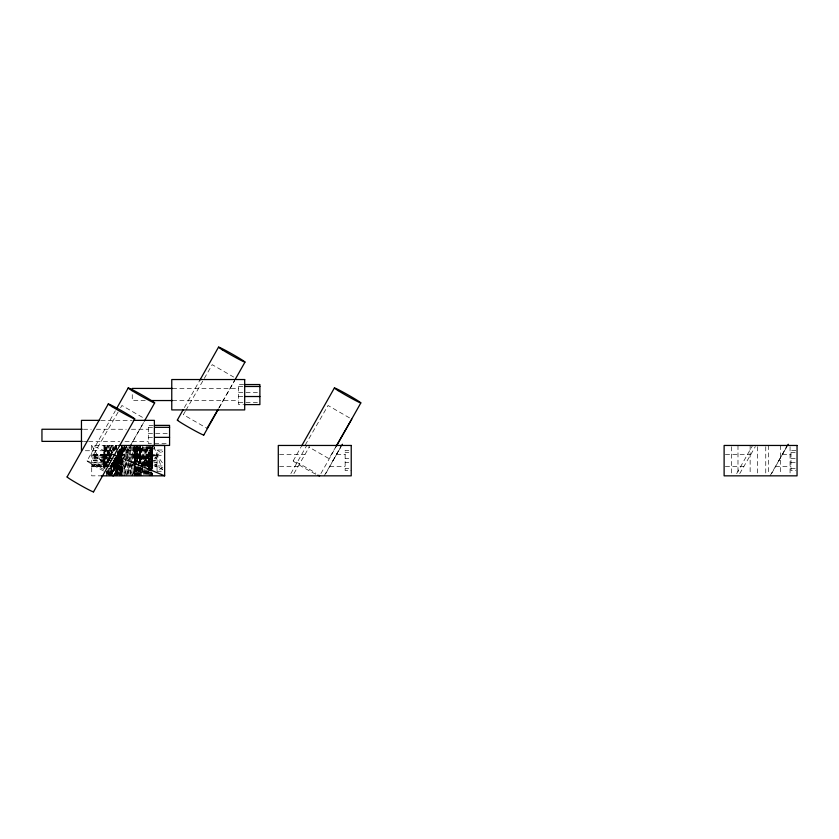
<?xml version="1.0" encoding="UTF-8"?>
<svg xmlns="http://www.w3.org/2000/svg" width="839" height="839" viewBox="0 0 839 839"><rect width="100%" height="100%" fill="white"/><g stroke="black" fill="none" stroke-linecap="round" stroke-linejoin="round"><path stroke-width="0.63" stroke-dasharray="4.2 3.15" d="M119.327 450.522L119.327 475.839L118.509 450.522M125.902 461.911L125.902 475.839L125.231 461.911M125.902 460.642L125.902 446.715M130.465 463.18L130.465 475.839L129.835 463.18M130.465 461.911L130.465 446.715M126.112 475.839L130.475 463.684M130.915 462.467L136.589 446.673M119.474 475.839L130.58 446.673M135.792 466.117L132.09 475.839L137.292 466.841M136.254 464.9L143.196 446.673M120.722 459.478L113.496 475.839L113.034 461.911M121.236 458.304L126.385 446.621M140.784 467.963L136.233 475.839L139.84 467.659M140.354 466.494L149.122 446.621M141.875 467.963L137.711 475.839L154.607 446.579M142.473 466.841L153.18 446.579L141.434 466.841M332.747 461.051L340.802 446.568M778.571 461.051L787.255 445.457M103.554 470.994A15.196 0.682 29.5 0 1 87.015 460.915L115.352 410.764M114.765 473.563L143.742 422.269M184.402 407.544L199.86 380.193M219.241 407.66L234.7 380.298M293.168 460.915L300.897 447.239M290.871 473.584L306.77 445.457M320.918 473.563L336.376 446.201M325.763 473.584L341.662 445.457M736.694 473.584L752.593 445.457M771.586 473.584L787.485 445.457M106.983 471.34L109.636 475.839L126.27 446.579L109.364 475.839L124.833 446.579L107.885 475.839M136.233 475.839L140.711 467.963M141.351 466.841L152.855 446.579M118.068 412.169L93.045 455.504L106.574 463.317M120.627 407.723L121.917 405.499L143.343 417.874M109.636 475.839L126.595 446.463M121.865 460.286L116.726 469.169L111.094 465.918M122.504 459.174L129.563 446.946M130.202 445.845L143.668 422.51M122.599 460.087L113.496 475.839L113.559 459.384M123.249 458.954L130.391 446.579M120.774 473.584L127.276 462.331M127.927 461.209L136.369 446.579M127.413 473.584L132.614 464.586M133.265 463.464L143.008 446.579M137.942 465.708L148.985 446.579M152.918 446.463L135.949 475.839L135.519 465.708M185.283 411.33L183.353 414.665L207.044 428.341M185.922 410.229L212.225 364.671L233.651 377.036M218.591 408.341L234.626 380.56M305.281 444.974L328.07 405.499L350.629 418.525M293.933 473.584L309.528 446.579M336.124 446.243L328.961 458.65L308.668 446.925M324.211 475.839L341.756 445.457M739.757 473.584L755.352 446.579M770.034 475.839L787.58 445.457M162.367 462.771L157.05 455.325L162.756 451.34M162.116 450.008L157.05 450.008L157.05 471.277L162.756 467.292M146.615 466.138L157.05 465.561L143.154 465.561L157.05 464.219L142.661 464.219L157.05 462.52L143.637 462.52L157.05 460.642L144.728 460.642L157.05 458.765L145.808 458.765L157.05 457.077L146.794 457.077L157.05 455.734L147.57 455.734L157.05 454.864L148.23 454.57M147.307 466.61L157.05 466.421L146.615 466.421M243.625 384.545L238.622 384.545L238.622 404.597L243.625 404.597M238.622 386.485L243.625 386.485M172.467 388.426L238.622 388.426M238.622 392.631L257.384 392.631M238.622 396.522L243.625 396.522M145.231 400.549L132.258 400.549L132.258 392.526M172.467 400.549L238.622 400.549M238.622 402.657L257.384 402.657M100.984 420.36L132.247 420.36M153.306 425.373L148.304 425.373L148.304 443.485L168.324 443.485M148.304 427.324L153.306 427.324M83.46 429.253L91.241 429.253M96.422 429.253L126.259 429.253M131.44 429.253L148.304 429.253M148.304 433.459L168.324 433.459M148.304 437.35L153.306 437.35M83.46 441.377L87.35 441.377M88.64 441.377L119.767 441.377M124.959 441.377L148.304 441.377M120.984 445.457L91.724 445.457L91.724 475.839L101.959 475.839M348.793 450.47L345.144 450.47L345.144 470.522L351.226 470.522M795.833 450.47L790.978 450.47L790.978 470.522L795.833 470.522M85.358 450.742L114.01 450.742M119.222 450.742L154.386 450.742L154.386 446.946M345.144 452.41L348.793 452.41M790.978 452.41L795.833 452.41M279.565 454.339L305.039 454.339M336.617 454.339L345.144 454.339M725.389 454.339L750.863 454.339M782.441 454.339L790.978 454.339M111.849 454.57L91.724 454.57L112.604 454.78M118.142 454.57L121.917 454.57M112.604 454.864L91.724 454.864L110.979 455.43M157.05 455.325L162.116 455.325M110.979 455.734L91.724 455.734L111.325 456.647M111.325 457.077L91.724 457.077L113.181 458.388M345.144 458.555L348.793 458.555M790.978 458.555L795.833 458.555M113.181 458.765L91.724 458.765L112.059 460.202M114.44 458.765L119.495 458.765L114.44 458.461M112.059 460.642L91.724 460.642L108.367 461.87M113.328 460.642L118.414 460.642L113.328 460.286M110.926 462.52L91.724 462.52L109.867 463.768M112.206 462.52L117.324 462.52L113.485 462.247M345.144 462.436L348.793 462.436M790.978 462.436L795.833 462.436M109.867 464.219L91.724 464.219L109.29 465.205M111.168 464.219L116.348 464.219L111.168 463.862M109.29 465.561L91.724 465.561L108.588 466.19M110.549 465.561L115.572 465.561L110.549 465.278M162.116 465.96L157.05 465.96L162.756 469.955M108.588 466.421L91.724 466.421L108.462 466.641M109.888 466.421L115.069 466.421L109.888 466.232M279.523 466.474L298.034 466.474M329.622 466.474L345.144 466.474M725.357 466.474L743.868 466.474M775.446 466.474L790.978 466.474M91.724 466.725L104.602 466.725M148.524 466.725L157.05 466.725M345.144 468.582L348.793 468.582M790.978 468.582L795.833 468.582M157.05 471.277L162.116 471.277M112.048 453.92L91.724 445.457L106.322 470.218M157.05 450.008L162.756 454.004M153.946 446.673L162.42 469.767M130.527 446.715L131.324 463.18M131.387 464.449L131.943 475.839L131.943 464.449M129.772 461.911L129.007 446.715L128.944 460.642M128.189 460.642L127.486 446.715L127.423 460.642M128.252 461.911L128.944 475.839L128.944 461.911M125.965 446.715L126.668 460.642M126.731 461.911L127.423 475.839L127.423 461.911M124.487 446.715L124.98 456.846M131.996 446.715L132.772 463.18M132.824 464.449L133.296 474.57M123.071 446.715L123.48 455.577M123.721 460.642L124.434 475.839L124.434 461.911M133.411 446.715L134.701 475.839M121.823 455.577L121.823 446.715L122.116 455.577M122.337 460.642L123.008 475.839L123.008 460.642M134.754 446.715L135.467 464.449L135.394 446.715L135.771 464.449M120.596 449.253L120.952 458.115L120.984 446.715L121.183 458.115M121.624 474.57L121.005 459.384L120.984 475.839L120.648 459.384M144.801 468.246L143.993 446.715L143.951 475.839L143.668 468.246M144.853 469.504L145.084 475.839L145.084 469.504M142.85 446.715L143.616 466.977M142.473 466.977L141.718 446.715L141.676 466.977M142.525 468.246L142.808 475.839M113.8 451.781L113.559 445.457L113.559 451.781M114.083 459.384L114.702 475.839L114.702 456.846M112.709 453.05L112.416 445.457L112.416 453.05M111.66 455.577L111.283 445.457L111.283 455.577M111.944 463.18L112.416 475.839L112.416 461.911M145.923 468.246L145.137 446.715L145.084 468.246M145.965 469.504L146.196 475.839L146.196 469.504M140.606 446.715L141.204 463.18M141.392 468.246L141.676 475.839L141.676 468.246M136.537 461.911L135.981 446.715L136.002 464.449M119.505 450.522L119.788 458.115M119.83 459.384L120.386 474.57L120.365 459.384M114.88 450.522L114.702 445.457L114.702 450.522M115.111 456.846L115.813 475.839L115.813 456.846M110.633 458.115L110.171 445.457L110.171 458.115M110.916 465.708L111.283 475.839L111.283 463.18M146.238 446.715L147.035 469.504M147.087 470.773L147.265 475.839L147.265 470.773M139.494 463.18L139.484 446.715L140.113 463.18L139.966 446.715L139.956 463.18M140.176 468.246L140.249 475.839L140.564 468.246M115.939 449.253L115.813 445.457L115.813 449.253M116.212 456.846L116.873 475.839L116.873 456.846M109.647 460.642L109.112 445.457L109.112 460.642M109.909 468.246L110.171 475.839L110.171 465.708M147.297 446.715L148.052 469.504M148.094 470.773L148.262 475.839L148.262 470.773M138.54 446.715L138.834 465.708M139.201 466.977L139.494 475.839L139.494 468.246M137.082 446.715L137.575 461.911L137.565 446.715M137.732 466.977L138.016 475.839L138.016 466.977M117.25 456.846L117.88 475.839L118.351 458.115M108.651 461.911L108.105 445.457L108.105 461.911M108.86 468.246L109.112 475.839L109.112 468.246M149.038 470.773L148.304 446.715L148.262 469.504M149.069 472.042L149.185 475.839L149.185 472.042M137.606 446.715L138.561 465.708M138.225 466.977L138.498 475.839L138.498 466.977M118.068 451.781L118.226 456.846M118.257 458.115L118.76 474.57L118.802 450.522M107.717 463.18L107.182 445.457L107.182 463.18M107.948 470.773L108.105 475.839L108.105 468.246M149.887 470.773L149.227 446.715L149.185 470.773M138.603 466.977L138.834 475.839L138.834 466.977M137.187 461.911L136.767 446.715L136.736 461.911M137.323 466.977L137.565 475.839L137.565 466.977M118.939 450.522L119.641 475.839M117.701 451.781L117.838 456.846L117.88 451.781M106.899 465.708L106.343 445.457L106.343 465.708M107.046 470.773L107.182 475.839L107.182 470.773M150.055 446.715L150.632 470.773M150.663 472.042L150.758 475.839L150.758 472.042M136.033 446.715L136.4 461.911M136.516 466.977L136.736 475.839M119.946 458.115L119.725 449.253L119.641 458.115M119.967 459.384L120.365 475.839M106.102 465.708L105.62 445.457L105.62 466.977M139.295 466.977L139.484 475.839M117.124 456.846L117.533 475.839L117.533 458.115M151.261 470.773L150.779 446.715L150.758 470.773M151.293 472.042L151.366 475.839L151.366 472.042M135.803 465.708L136.002 475.839L136.002 465.708M120.627 458.115L120.438 449.253L120.438 458.115M105.441 466.977L105.001 445.457L105.001 466.977M139.505 446.715L139.756 463.18M139.84 468.246L139.956 475.839L139.956 468.246M135.205 464.449L134.922 446.715L134.901 464.449M135.226 465.708L135.394 475.839L135.394 465.708M121.204 459.384L121.466 475.839L121.466 459.384M116.59 456.846L116.883 475.839M104.885 468.246L104.518 445.457L104.162 468.246M152.121 468.246L151.869 446.715L151.859 470.773L151.387 446.715L151.366 470.773M134.565 446.715L134.775 464.449M134.785 465.708L134.901 475.839L134.901 465.708M121.613 458.115L121.487 446.715L121.466 458.115M121.634 459.384L121.823 475.839L121.823 460.642M116.233 456.846L116.411 475.839L116.411 456.846M152.373 468.246L152.216 446.715L152.205 468.246M152.404 473.311L152.425 475.839M134.481 465.708L134.544 475.839L134.701 465.708M121.833 446.715L121.896 455.577M121.928 460.642L122.106 475.839M104.109 468.246L103.952 445.457L103.879 468.246M140.312 468.246L140.344 475.839M134.261 446.715L134.303 464.449L134.701 446.715M116.034 445.457L116.044 449.253M116.128 475.839L116.065 456.846L116.034 475.839M790.065 446.715L790.065 475.839M780.501 445.457L780.501 474.57M768.346 445.457L768.346 474.57M765.755 446.715L765.755 475.839M757.365 446.715L757.365 475.839M750.139 445.457L750.139 474.57M737.984 445.457L737.984 474.57M731.535 446.715L731.535 475.839M150.024 446.715L150.024 470.773M147.265 446.715L147.265 469.504M146.196 446.715L146.196 468.246M142.808 446.715L142.808 466.977M142.808 468.246L142.808 474.57M140.564 446.715L140.564 463.18M140.344 446.715L140.344 463.18M140.344 468.246L140.344 474.57M138.498 446.715L138.498 465.708M137.051 446.715L137.051 461.911M137.051 466.977L137.051 475.839L136.726 466.977L136.736 474.57M133.359 446.715L133.359 475.839M131.943 446.715L131.943 463.18M124.434 446.715L124.434 456.846M123.008 446.715L123.008 455.577M121.676 446.715L121.676 455.577M121.676 460.642L121.676 475.839M120.438 459.384L120.438 474.57M120.365 449.253L120.365 458.115M119.641 459.384L119.641 474.57M118.351 451.781L118.351 456.846M117.533 451.781L117.533 456.846M109.51 474.161A15.196 0.682 29.5 0 1 106.752 472.724M87.015 460.915A15.196 0.682 29.5 0 1 103.784 469.62M106.962 471.487A15.196 0.682 29.5 0 1 109.678 473.154M315.674 474.161A15.196 0.682 29.5 0 1 296.964 463.6A15.196 0.682 29.5 0 1 297.132 462.593A15.196 0.682 29.5 0 1 315.842 473.154M121.749 454.864L119.138 454.864L121.749 454.864M114.901 466.725L109.752 466.725L114.901 466.725M150.024 475.839L149.919 472.042L150.024 475.839M106.343 475.839L106.259 472.042L106.343 475.839M151.859 475.839L151.796 472.042L151.859 475.839M152.205 475.839L152.184 473.311L152.205 475.839M116.16 449.253L116.128 445.457L116.128 449.253M152.478 468.246L152.425 446.715L152.425 468.246M140.302 463.18L140.249 446.715L140.249 463.18M134.334 475.839L134.313 465.708L134.334 475.839M122.064 455.577L122.043 446.715L122.033 455.577"/><path stroke-width="1.26" d="M67.078 476.94L108.294 403.989M116.631 408.478L128.231 387.964M93.538 491.864L134.754 418.923M144.392 421.136L154.691 402.898M177.323 420.077L183.122 409.82M199.86 380.193L218.539 347.136M203.783 435.011L217.951 409.935M235.34 379.165L245.009 362.06M301.537 446.096L334.383 387.964M336.376 446.201L360.854 402.898M207.044 428.341L217.951 409.453M336.775 445.11L351.751 419.175M341.756 445.457L342.438 444.261M787.58 445.457L788.261 444.261M244.873 384.545L259.891 384.545L259.891 404.597L244.873 404.597M244.873 386.485L259.891 386.485M172.467 388.426L132.258 388.426L132.258 390.481M244.873 396.522L259.891 396.522M151.712 400.549L172.467 400.549M99.684 420.36L81.456 420.36L81.456 450.742M133.548 420.36L154.386 420.36L154.386 445.677M154.565 425.373L169.572 425.373L169.572 445.436L154.565 445.436M154.565 427.324L169.572 427.324M82.159 429.253L41.95 429.253L41.95 441.377L82.159 441.377M154.565 437.35L169.572 437.35M118.97 445.457L164.654 445.457L164.654 475.839L101.383 475.839M113.244 454.423L164.654 475.839M113.055 475.398A15.196 0.682 29.5 0 1 111.639 475.199M203.363 434.571A15.196 0.682 29.5 0 1 190.432 428.257A15.196 0.682 29.5 0 1 177.805 420.15M319.208 475.398A15.196 0.682 29.5 0 1 317.803 475.199M93.119 491.423A15.196 0.682 29.5 0 1 80.187 485.11A15.196 0.682 29.5 0 1 67.55 477.003M244.694 379.532L171.764 379.532L171.764 409.914L244.694 409.914L244.694 379.532M351.226 445.457L278.296 445.457L278.296 475.839L351.226 475.839L351.226 445.457M797.05 445.457L724.12 445.457L724.12 475.839L797.05 475.839L797.05 445.457M132.017 390.659A15.196 0.682 29.5 0 0 154.208 402.825A15.196 0.682 29.5 0 0 138.152 392.809A15.196 0.682 29.5 0 0 132.017 390.659M222.335 349.832A15.196 0.682 29.5 0 0 244.527 361.997A15.196 0.682 29.5 0 0 228.46 351.981A15.196 0.682 29.5 0 0 222.335 349.832M338.18 390.659A15.196 0.682 29.5 0 0 360.371 402.825A15.196 0.682 29.5 0 0 344.305 392.809A15.196 0.682 29.5 0 0 338.18 390.659M112.08 406.684A15.196 0.682 29.5 0 0 134.271 418.85A15.196 0.682 29.5 0 0 118.215 408.834A15.196 0.682 29.5 0 0 112.08 406.684"/></g></svg>
